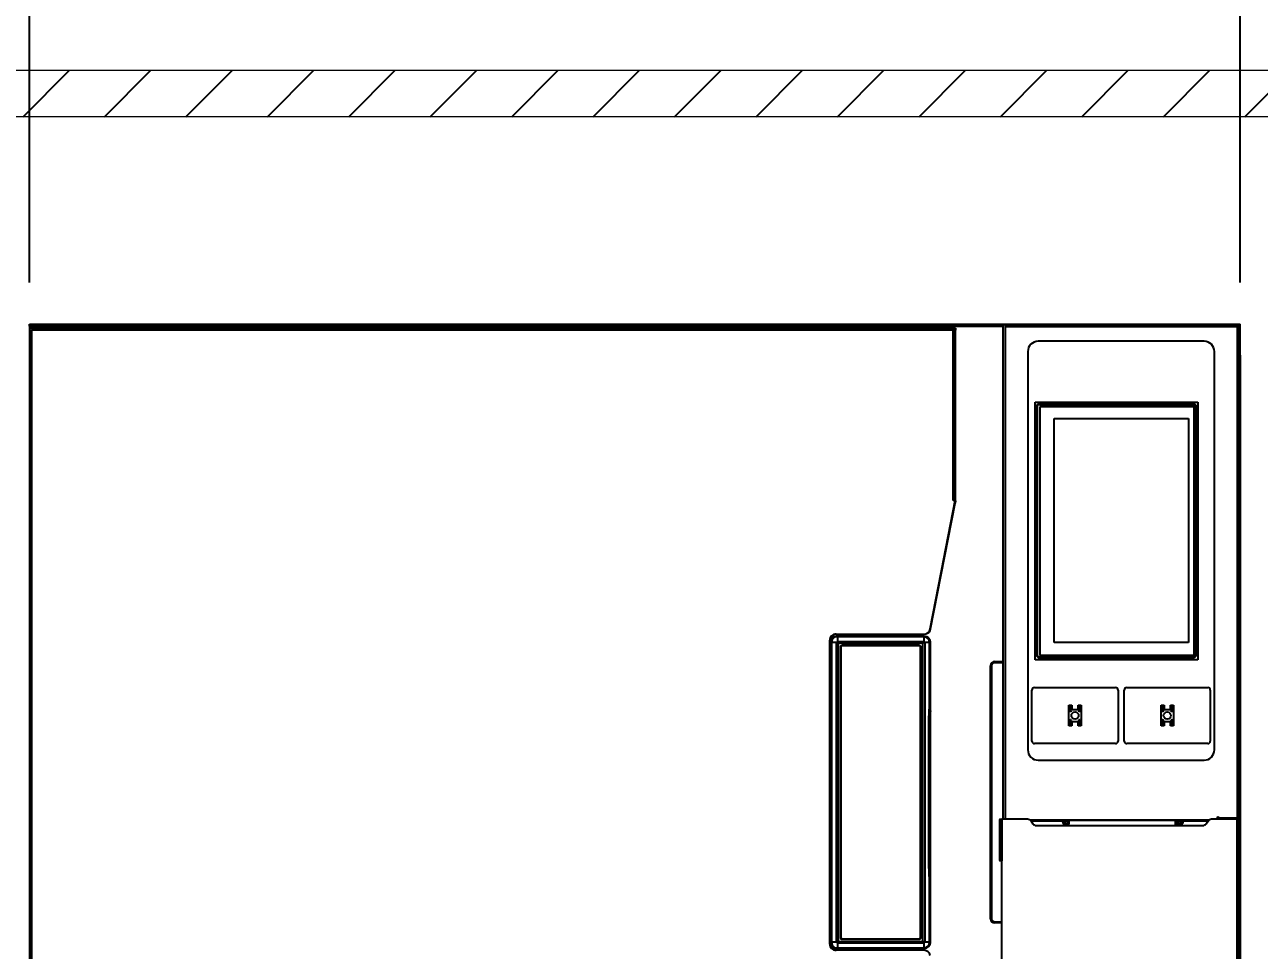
# Model space of a CAD drawing. Header units: millimetres. Extents: x 0 to 4395, y 0 to 3090.
# Drawn here: x 1964 to 2560, y 1021 to 1468 of the extents above; entities that cross this region are included whole.
import ezdxf

# ---------------------------------------------------------------- set-up
doc = ezdxf.new("R2010")
doc.units = ezdxf.units.MM
doc.header["$LTSCALE"] = 10
doc.header["$PDSIZE"] = -1
doc.linetypes.add('HIDDEN', pattern=[1.905, 1.27, -0.635])
doc.layers.add('D', color=102, linetype='Continuous')
doc.layers.add('H', color=2, linetype='HIDDEN')
doc.layers.add('S', color=4, linetype='Continuous', lineweight=15)
doc.styles.add('STU25', font='isocp2.shx')
doc.dimstyles.new('STU25', dxfattribs={"dimscale": 20, "dimtxt": 2.5, "dimasz": 2, "dimexe": 0.6, "dimexo": 1, "dimgap": 1, "dimtad": 1, "dimdsep": 46, "dimtxsty": 'STU25', "dimcen": 2, "dimazin": 2, "dimtfac": 1, "dimtmove": 0, "dimatfit": 3, "dimfxl": 0, "dimtolj": 1, "dimtzin": 0, "dimarcsym": 0})

# ---------------------------------------------------------------- blocks, each defined once
blk = doc.blocks.new('*D7')
at = {"layer": 'D', "color": 0, "lineweight": -2}
for p, q in [((2570.34, 1323.32), (2785.89, 1323.32)), ((2773.89, 883.32), (2773.89, 1283.32)), ((2670.34, 843.32), (2785.89, 843.32))]:
    blk.add_line(p, q, dxfattribs=at)
at = {"layer": 'D', "color": 0}
for points in [[(2780.56, 1283.32), (2767.22, 1283.32), (2773.89, 1323.32)], [(2767.22, 883.32), (2780.56, 883.32), (2773.89, 843.32)]]:
    blk.add_solid(points, dxfattribs=at)
at = {"layer": 'Defpoints', "color": 0}
for p in [(2550.34, 1323.32), (2773.89, 1323.32), (2650.34, 843.32)]:
    blk.add_point(p, dxfattribs=at)
at = {"layer": 'D', "color": 0, "insert": (2728.89, 1083.32), "char_height": 50, "attachment_point": 5, "rotation": 90, "style": 'STU25'}
blk.add_mtext('\\A1;480', dxfattribs=at)
blk = doc.blocks.new('*D11')
at = {"layer": 'D', "color": 0, "lineweight": -2}
for p, q in [((1766.26, 1443.32), (1766.26, 1557.56)), ((1966.34, 1343.32), (1966.34, 1557.56)), ((1766.26, 1545.56), (1458.74, 1545.56)), ((1926.34, 1545.56), (1806.26, 1545.56))]:
    blk.add_line(p, q, dxfattribs=at)
at = {"layer": 'D', "color": 0}
for points in [[(1806.26, 1552.22), (1806.26, 1538.89), (1766.26, 1545.56)], [(1926.34, 1538.89), (1926.34, 1552.22), (1966.34, 1545.56)]]:
    blk.add_solid(points, dxfattribs=at)
at = {"layer": 'Defpoints', "color": 0}
for p in [(1766.26, 1545.56), (1766.26, 1423.32), (1966.34, 1323.32)]:
    blk.add_point(p, dxfattribs=at)
at = {"layer": 'D', "color": 0, "insert": (1571.26, 1590.56), "char_height": 50, "attachment_point": 5, "style": 'STU25'}
blk.add_mtext('\\A1;Min200', dxfattribs=at)
blk = doc.blocks.new('*D12')
at = {"layer": 'D', "color": 0, "lineweight": -2}
for p, q in [((2550.34, 1343.32), (2550.34, 1557.56)), ((2650.34, 1443.32), (2650.34, 1557.56)), ((2510.34, 1545.56), (2470.34, 1545.56)), ((2550.34, 1545.56), (2650.34, 1545.56)), ((2690.34, 1545.56), (2945.38, 1545.56))]:
    blk.add_line(p, q, dxfattribs=at)
at = {"layer": 'D', "color": 0}
for points in [[(2510.34, 1538.89), (2510.34, 1552.22), (2550.34, 1545.56)], [(2690.34, 1552.22), (2690.34, 1538.89), (2650.34, 1545.56)]]:
    blk.add_solid(points, dxfattribs=at)
at = {"layer": 'Defpoints', "color": 0}
for p in [(2650.34, 1545.56), (2650.34, 1423.32), (2550.34, 1323.32)]:
    blk.add_point(p, dxfattribs=at)
at = {"layer": 'D', "color": 0, "insert": (2837.86, 1590.56), "char_height": 50, "attachment_point": 5, "style": 'STU25'}
blk.add_mtext('\\A1;Min100', dxfattribs=at)

msp = doc.modelspace()

# ---------------------------------------------------------------- hatches: boundary and pattern name
at = {"layer": 'H', "ltscale": 5}
h = msp.add_hatch(dxfattribs=at)
h.set_pattern_fill('ANSI31', color=256, scale=222.222222, style=0)
h.set_pattern_definition([(45, (193648.706, 13660.715), (-19.641855, 19.641855), [])])
h.paths.add_polyline_path([(1744.041, 821.098), (1744.041, 1445.54), (2672.563, 1445.54), (2672.563, 821.098)])
h.paths.add_polyline_path([(1766.263, 1423.32), (1766.263, 843.32), (2650.341, 843.32), (2650.341, 1423.32)], flags=16)

# ---------------------------------------------------------------- linework, layer by layer
at = {"color": 7, "linetype": 'Continuous', "lineweight": 25}
for p, q in [((1966.341, 1323.32), (1968.078, 1323.32)), ((1966.341, 1322.32), (1966.341, 1323.32)), ((1966.341, 1322.32), (1968.078, 1322.32)), ((1966.341, 1322.22), (1966.341, 873.33)), ((1966.341, 1322.22), (1968.078, 1322.22)), ((1968.078, 1323.32), (1968.078, 1322.22)), ((1968.078, 1323.32), (2549.241, 1323.32)), ((2435.941, 1323.02), (2435.941, 1084.52)), ((2437.041, 1323.02), (2435.941, 1323.02)), ((2548.841, 1323.02), (2437.041, 1323.02)), ((2437.041, 1323.02), (2437.041, 1321.92)), ((2548.841, 1323.02), (2548.841, 1321.92)), ((2549.941, 1323.02), (2548.841, 1323.02)), ((2549.241, 1323.02), (2549.241, 1323.32)), ((2549.241, 1323.32), (2550.341, 1323.32)), ((2549.941, 1323.02), (2549.941, 1084.12)), ((2549.941, 1322.32), (2550.341, 1322.32)), ((2549.943, 1322.22), (2550.341, 1322.22)), ((2550.341, 1322.32), (2550.341, 1323.32)), ((2550.341, 873.33), (2550.341, 1322.22)), ((1966.423, 1320.312), (1967.433, 1320.312)), ((2412.924, 1321.322), (1966.425, 1321.322)), ((1966.425, 1320.312), (1966.425, 874.832)), ((2411.912, 1320.312), (1967.433, 1320.312)), ((1967.433, 1320.312), (1967.433, 874.832)), ((2411.912, 1238.268), (2411.912, 1320.312)), ((2412.922, 1320.312), (2411.912, 1320.312)), ((2412.924, 1320.312), (2412.922, 1320.312)), ((2412.924, 1320.322), (2412.924, 1321.322)), ((2412.924, 1321.322), (2413.067, 1321.322)), ((2412.924, 1320.322), (2413.067, 1320.322)), ((2412.924, 1320.312), (2412.924, 1320.312)), ((2412.924, 1238.339), (2412.924, 1320.312)), ((2413.067, 1320.312), (2412.924, 1320.312)), ((2413.067, 1321.322), (2413.067, 1320.322)), ((2413.067, 1239.383), (2413.067, 1320.312)), ((2548.841, 1321.92), (2437.041, 1321.92)), ((2548.841, 1321.92), (2548.841, 1085.22)), ((2532.941, 1315.02), (2452.941, 1315.02)), ((2447.941, 1310.02), (2447.941, 1118.02)), ((2537.941, 1118.02), (2537.941, 1310.02)), ((2550.341, 1308.32), (2550.347, 1308.32)), ((2550.347, 1307.27), (2550.341, 1307.378)), ((2550.341, 1307.27), (2550.345, 1307.27)), ((2550.345, 873.32), (2550.345, 1307.27)), ((2550.345, 1307.27), (2550.347, 1307.27)), ((2550.347, 1308.32), (2550.347, 1307.27)), ((2550.347, 1308.32), (2550.347, 1308.32)), ((2550.347, 1308.32), (2550.347, 873.32)), ((2451.441, 1285.62), (2529.941, 1285.62)), ((2451.441, 1161.42), (2451.441, 1285.62)), ((2451.891, 1283.613), (2451.891, 1163.727)), ((2452.492, 1284.319), (2452.492, 1163.021)), ((2528.79, 1284.319), (2452.492, 1284.319)), ((2528.084, 1284.92), (2453.198, 1284.92)), ((2453.691, 1283.42), (2453.691, 1163.62)), ((2528.191, 1283.42), (2453.691, 1283.42)), ((2528.191, 1163.62), (2528.191, 1283.42)), ((2528.79, 1163.021), (2528.79, 1284.319)), ((2529.391, 1163.727), (2529.391, 1283.613)), ((2529.941, 1285.62), (2529.941, 1161.42)), ((2460.591, 1169.76), (2460.591, 1277.76)), ((2460.591, 1277.76), (2525.391, 1277.76)), ((2525.391, 1277.76), (2525.391, 1169.76)), ((2413.067, 1238.339), (2413.067, 1239.383)), ((2550.345, 1234.582), (2550.345, 1240.059)), ((2400.867, 1176.25), (2412.922, 1238.268)), ((2400.869, 1176.25), (2412.924, 1238.268)), ((2400.897, 1176.297), (2412.892, 1238.007)), ((2401.04, 1176.297), (2412.836, 1236.982)), ((2412.922, 1238.268), (2411.912, 1238.268)), ((2413.035, 1238.007), (2412.836, 1236.982)), ((2412.892, 1238.007), (2412.923, 1238.268)), ((2413.035, 1238.007), (2412.892, 1238.007)), ((2412.924, 1238.268), (2412.922, 1238.268)), ((2412.924, 1238.268), (2412.924, 1238.339)), ((2412.924, 1238.339), (2413.067, 1238.339)), ((2412.924, 1238.268), (2412.924, 1238.268)), ((2550.346, 1226.636), (2550.346, 1229.318)), ((2550.346, 1226.636), (2550.346, 1229.318)), ((2550.346, 1226.636), (2550.346, 1229.318)), ((2550.346, 1226.636), (2550.346, 1229.318)), ((2550.346, 1226.636), (2550.346, 1229.318)), ((2550.346, 1226.636), (2550.346, 1229.318)), ((2550.346, 1226.636), (2550.346, 1229.318)), ((2550.346, 1226.636), (2550.346, 1229.318)), ((2550.346, 1226.636), (2550.346, 1229.318)), ((2550.346, 1228.004), (2550.346, 1185.718)), ((2550.346, 1228.004), (2550.346, 1185.718)), ((2550.346, 1228.004), (2550.346, 1185.718)), ((2550.346, 1228.004), (2550.346, 1185.718)), ((2550.346, 1228.004), (2550.346, 1185.718)), ((2550.346, 1228.004), (2550.346, 1185.718)), ((2550.346, 1228.004), (2550.346, 1185.718)), ((2550.346, 1228.004), (2550.346, 1185.718)), ((2550.346, 1228.004), (2550.346, 1185.718)), ((2550.346, 1228.004), (2550.346, 1185.718)), ((2550.346, 1228.004), (2550.346, 1185.718)), ((2550.346, 1228.004), (2550.346, 1185.718)), ((2550.346, 1228.004), (2550.346, 1185.718)), ((2550.346, 1228.004), (2550.346, 1185.718)), ((2550.346, 1228.004), (2550.346, 1185.718)), ((2550.346, 1228.004), (2550.346, 1185.718)), ((2550.346, 1184.35), (2550.346, 1226.636)), ((2550.346, 1184.35), (2550.346, 1226.636)), ((2550.346, 1184.35), (2550.346, 1226.636)), ((2550.346, 1184.35), (2550.346, 1226.636)), ((2550.346, 1184.35), (2550.346, 1226.636)), ((2550.346, 1184.35), (2550.346, 1226.636)), ((2550.346, 1184.35), (2550.346, 1226.636)), ((2550.346, 1184.35), (2550.346, 1226.636)), ((2550.346, 1184.35), (2550.346, 1226.636)), ((2550.346, 1184.35), (2550.346, 1226.636)), ((2550.346, 1184.35), (2550.346, 1226.636)), ((2550.346, 1184.35), (2550.346, 1226.636)), ((2550.346, 1184.35), (2550.346, 1226.636)), ((2550.346, 1184.35), (2550.346, 1226.636)), ((2550.346, 1184.35), (2550.346, 1226.636)), ((2550.346, 1184.35), (2550.346, 1226.636)), ((2550.346, 1185.718), (2550.346, 1183.036)), ((2550.346, 1185.718), (2550.346, 1183.036)), ((2550.346, 1185.718), (2550.346, 1183.036)), ((2550.346, 1185.718), (2550.346, 1183.036)), ((2550.346, 1185.718), (2550.346, 1183.036)), ((2355.422, 1173.822), (2397.922, 1173.822)), ((2358.925, 1173.822), (2358.925, 1172.772)), ((2374.925, 1172.772), (2374.925, 1173.822)), ((2377.159, 1173.332), (2377.663, 1173.332)), ((2377.784, 1173.347), (2377.757, 1173.355)), ((2397.924, 1173.822), (2397.922, 1173.822)), ((2400.869, 1176.25), (2400.867, 1176.25)), ((2400.897, 1176.297), (2401.04, 1176.297)), ((2352.422, 1024.322), (2352.422, 1170.822)), ((2352.424, 1170.822), (2352.422, 1170.822)), ((2352.424, 1024.322), (2352.424, 1170.822)), ((2353.303, 1169.772), (2353.017, 1169.772)), ((2353.017, 1025.272), (2353.017, 1169.772)), ((2353.144, 1172.772), (2354.826, 1172.772)), ((2353.186, 1172.82), (2354.658, 1172.82)), ((2355.63, 1169.772), (2353.303, 1169.772)), ((2353.303, 1169.772), (2353.303, 1025.272)), ((2355.63, 1025.272), (2355.63, 1169.772)), ((2356.174, 1172.559), (2356.161, 1170.303)), ((2356.161, 1170.303), (2397.7, 1170.303)), ((2397.712, 1172.559), (2356.174, 1172.559)), ((2356.177, 1172.772), (2397.716, 1172.772)), ((2356.345, 1172.82), (2356.918, 1172.82)), ((2397.369, 1169.443), (2356.488, 1169.443)), ((2356.488, 1169.443), (2356.488, 1025.601)), ((2356.918, 1172.82), (2358.925, 1172.82)), ((2357.515, 1167.416), (2357.515, 1027.628)), ((2357.525, 1167.416), (2357.515, 1167.416)), ((2357.525, 1167.416), (2357.525, 1027.628)), ((2357.681, 1167.222), (2357.681, 1027.822)), ((2395.342, 1168.416), (2358.515, 1168.416)), ((2395.18, 1168.222), (2358.681, 1168.222)), ((2374.925, 1172.82), (2376.144, 1172.82)), ((2377.144, 1172.82), (2379.841, 1172.82)), ((2379.841, 1172.82), (2381.841, 1172.82)), ((2381.841, 1172.82), (2381.841, 1172.772)), ((2395.18, 1168.222), (2395.187, 1168.222)), ((2396.18, 1027.822), (2396.18, 1167.222)), ((2396.187, 1167.222), (2396.18, 1167.222)), ((2396.187, 1027.822), (2396.187, 1167.222)), ((2396.342, 1027.628), (2396.342, 1167.416)), ((2397.369, 1025.601), (2397.369, 1169.443)), ((2397.712, 1172.559), (2397.7, 1170.303)), ((2397.716, 1172.772), (2398.01, 1172.772)), ((2398.231, 1169.772), (2398.231, 1025.272)), ((2400.499, 1169.772), (2398.231, 1169.772)), ((2400.499, 1139.328), (2400.499, 1169.772)), ((2400.499, 1169.772), (2400.716, 1169.772)), ((2400.716, 1169.772), (2400.716, 1139.328)), ((2400.985, 1169.772), (2400.716, 1169.772)), ((2400.985, 1136.887), (2400.985, 1169.772)), ((2525.391, 1169.76), (2460.591, 1169.76)), ((2529.941, 1161.42), (2451.441, 1161.42)), ((2452.492, 1163.021), (2528.79, 1163.021)), ((2453.198, 1162.42), (2528.084, 1162.42)), ((2453.691, 1163.62), (2528.191, 1163.62)), ((2429.941, 1036.52), (2429.941, 1158.52)), ((2429.941, 1158.52), (2430.441, 1158.52)), ((2430.441, 1158.52), (2430.441, 1036.52)), ((2431.941, 1160.52), (2435.941, 1160.52)), ((2431.941, 1160.52), (2431.941, 1160.02)), ((2449.941, 1122.22), (2449.941, 1146.82)), ((2451.141, 1148.02), (2490.241, 1148.02)), ((2491.441, 1146.82), (2491.441, 1122.22)), ((2494.441, 1122.22), (2494.441, 1146.82)), ((2495.641, 1148.02), (2534.741, 1148.02)), ((2535.941, 1146.82), (2535.941, 1122.22)), ((2400.542, 1138.85), (2400.457, 1138.542)), ((2400.48, 1138.754), (2400.499, 1139.328)), ((2400.499, 1139.328), (2400.716, 1139.328)), ((2400.716, 1139.328), (2400.695, 1138.721)), ((2400.695, 1138.721), (2400.695, 1138.721)), ((2400.753, 1140.522), (2400.925, 1140.522)), ((2467.691, 1139.52), (2468.091, 1139.52)), ((2467.691, 1137.52), (2467.691, 1139.52)), ((2467.691, 1131.52), (2467.691, 1137.52)), ((2467.691, 1137.52), (2473.691, 1137.52)), ((2468.091, 1139.52), (2468.791, 1139.52)), ((2468.091, 1137.52), (2468.091, 1139.52)), ((2468.791, 1139.52), (2468.791, 1137.52)), ((2468.791, 1139.52), (2469.191, 1139.52)), ((2469.191, 1139.52), (2469.191, 1137.52)), ((2472.191, 1137.52), (2472.191, 1139.52)), ((2472.191, 1139.52), (2472.591, 1139.52)), ((2472.591, 1139.52), (2473.291, 1139.52)), ((2472.591, 1137.52), (2472.591, 1139.52)), ((2473.291, 1139.52), (2473.291, 1137.52)), ((2473.291, 1139.52), (2473.691, 1139.52)), ((2473.691, 1139.52), (2473.691, 1137.52)), ((2473.691, 1137.52), (2473.691, 1131.52)), ((2512.191, 1139.52), (2512.591, 1139.52)), ((2512.191, 1137.52), (2512.191, 1139.52)), ((2512.191, 1137.52), (2518.191, 1137.52)), ((2512.191, 1131.52), (2512.191, 1137.52)), ((2512.591, 1137.52), (2512.591, 1139.52)), ((2512.591, 1139.52), (2513.291, 1139.52)), ((2513.291, 1139.52), (2513.291, 1137.52)), ((2513.291, 1139.52), (2513.691, 1139.52)), ((2513.691, 1139.52), (2513.691, 1137.52)), ((2516.691, 1137.52), (2516.691, 1139.52)), ((2516.691, 1139.52), (2517.091, 1139.52)), ((2517.091, 1139.52), (2517.791, 1139.52)), ((2517.091, 1137.52), (2517.091, 1139.52)), ((2517.791, 1139.52), (2517.791, 1137.52)), ((2517.791, 1139.52), (2518.191, 1139.52)), ((2518.191, 1139.52), (2518.191, 1137.52)), ((2518.191, 1137.52), (2518.191, 1131.52)), ((2400.43, 1130.522), (2400.477, 1133.506)), ((2400.985, 1130.522), (2400.985, 1136.887)), ((2473.691, 1131.52), (2467.691, 1131.52)), ((2467.691, 1129.52), (2467.691, 1131.52)), ((2468.091, 1129.52), (2468.091, 1131.52)), ((2468.791, 1131.52), (2468.791, 1129.52)), ((2469.191, 1131.52), (2469.191, 1129.52)), ((2472.191, 1129.52), (2472.191, 1131.52)), ((2472.591, 1129.52), (2472.591, 1131.52)), ((2473.291, 1131.52), (2473.291, 1129.52)), ((2473.691, 1131.52), (2473.691, 1129.52)), ((2518.191, 1131.52), (2512.191, 1131.52)), ((2512.191, 1129.52), (2512.191, 1131.52)), ((2512.591, 1129.52), (2512.591, 1131.52)), ((2513.291, 1131.52), (2513.291, 1129.52)), ((2513.691, 1131.52), (2513.691, 1129.52)), ((2516.691, 1129.52), (2516.691, 1131.52)), ((2517.091, 1129.52), (2517.091, 1131.52)), ((2517.791, 1131.52), (2517.791, 1129.52)), ((2518.191, 1131.52), (2518.191, 1129.52)), ((2400.194, 1064.522), (2400.194, 1130.522)), ((2400.41, 1064.522), (2400.41, 1130.522)), ((2400.985, 1064.522), (2400.985, 1130.522)), ((2468.091, 1129.52), (2467.691, 1129.52)), ((2468.791, 1129.52), (2468.091, 1129.52)), ((2469.191, 1129.52), (2468.791, 1129.52)), ((2472.591, 1129.52), (2472.191, 1129.52)), ((2473.291, 1129.52), (2472.591, 1129.52)), ((2473.691, 1129.52), (2473.291, 1129.52)), ((2512.591, 1129.52), (2512.191, 1129.52)), ((2513.291, 1129.52), (2512.591, 1129.52)), ((2513.691, 1129.52), (2513.291, 1129.52)), ((2517.091, 1129.52), (2516.691, 1129.52)), ((2517.791, 1129.52), (2517.091, 1129.52)), ((2518.191, 1129.52), (2517.791, 1129.52)), ((2490.241, 1121.02), (2451.141, 1121.02)), ((2534.741, 1121.02), (2495.641, 1121.02)), ((2452.941, 1113.02), (2532.941, 1113.02)), ((2434.336, 1084.222), (2434.234, 1082.588)), ((2434.417, 1084.52), (2434.374, 1084.52)), ((2434.417, 1084.52), (2434.417, 1064.52)), ((2434.417, 1084.52), (2435.442, 1084.52)), ((2435.442, 1084.52), (2435.442, 1064.52)), ((2447.825, 1084.52), (2435.442, 1084.52)), ((2535.324, 1084.12), (2449.025, 1084.12)), ((2461.941, 1083.72), (2461.941, 1084.12)), ((2462.541, 1083.72), (2462.541, 1084.12)), ((2464.341, 1083.71), (2464.341, 1084.12)), ((2464.341, 1083.97), (2465.441, 1083.97)), ((2465.441, 1083.97), (2465.441, 1083.425)), ((2466.441, 1084.12), (2466.441, 1084.02)), ((2466.441, 1084.02), (2520.441, 1084.02)), ((2467.191, 1083.97), (2466.691, 1083.97)), ((2466.691, 1083.97), (2466.691, 1083.87)), ((2467.741, 1083.87), (2466.691, 1083.87)), ((2467.191, 1084.02), (2467.191, 1083.97)), ((2467.391, 1083.97), (2467.391, 1084.02)), ((2467.616, 1083.97), (2467.391, 1083.97)), ((2467.616, 1084.02), (2467.616, 1083.97)), ((2467.741, 1084.02), (2467.741, 1082.37)), ((2519.141, 1081.52), (2519.141, 1084.02)), ((2520.191, 1083.87), (2519.141, 1083.87)), ((2519.266, 1083.97), (2519.266, 1084.02)), ((2519.491, 1083.97), (2519.266, 1083.97)), ((2519.491, 1084.02), (2519.491, 1083.97)), ((2519.691, 1083.97), (2519.691, 1084.02)), ((2520.191, 1083.97), (2519.691, 1083.97)), ((2520.191, 1083.87), (2520.191, 1083.97)), ((2520.441, 1084.12), (2520.441, 1084.02)), ((2522.541, 1083.97), (2521.441, 1083.97)), ((2521.441, 1083.97), (2521.441, 1083.425)), ((2522.541, 1084.12), (2522.541, 1083.62)), ((2523.991, 1083.72), (2523.991, 1084.12)), ((2524.274, 1083.72), (2524.274, 1084.12)), ((2524.491, 1083.72), (2524.491, 1084.12)), ((2526.791, 1083.72), (2526.791, 1084.12)), ((2527.041, 1084.12), (2527.041, 1083.747)), ((2528.397, 1084.12), (2528.397, 1083.72)), ((2529.841, 1084.12), (2529.841, 1083.72)), ((2530.441, 1084.12), (2530.441, 1083.72)), ((2536.524, 1084.52), (2536.526, 1084.52)), ((2548.841, 1084.52), (2536.526, 1084.52)), ((2539.341, 1085.72), (2539.841, 1085.72)), ((2539.341, 1084.52), (2539.341, 1085.72)), ((2539.841, 1085.72), (2539.841, 1085.22)), ((2539.841, 1085.22), (2548.841, 1085.22)), ((2539.841, 1084.52), (2539.841, 1085.22)), ((2548.841, 1085.22), (2548.841, 1084.12)), ((2548.841, 1084.12), (2549.941, 1084.12)), ((2549.903, 875.02), (2549.903, 1084.12)), ((2549.941, 1084.12), (2549.941, 873.12)), ((2434.199, 1079.678), (2434.199, 1069.363)), ((2449.425, 1083.72), (2464.241, 1083.72)), ((2449.476, 1083.649), (2450.335, 1082.392)), ((2451.986, 1081.52), (2532.365, 1081.52)), ((2464.741, 1083.22), (2464.741, 1082.42)), ((2464.941, 1082.62), (2464.741, 1082.62)), ((2464.741, 1082.42), (2466.731, 1082.42)), ((2464.941, 1082.62), (2464.941, 1082.42)), ((2465.441, 1082.42), (2465.441, 1083.425)), ((2465.88, 1083.01), (2465.441, 1083.01)), ((2467.741, 1082.42), (2466.731, 1082.42)), ((2467.741, 1083.01), (2467.502, 1083.01)), ((2467.741, 1082.37), (2467.741, 1082.42)), ((2467.741, 1081.52), (2467.741, 1082.37)), ((2519.98, 1083.01), (2519.141, 1083.01)), ((2519.741, 1082.17), (2519.141, 1082.17)), ((2519.741, 1082.42), (2519.741, 1082.37)), ((2520.751, 1082.42), (2519.741, 1082.42)), ((2519.741, 1082.37), (2519.741, 1081.52)), ((2520.751, 1082.42), (2522.741, 1082.42)), ((2522.541, 1083.425), (2521.441, 1083.425)), ((2521.441, 1083.425), (2521.441, 1083.209)), ((2522.541, 1082.62), (2521.941, 1082.62)), ((2521.941, 1082.42), (2521.941, 1082.62)), ((2522.541, 1082.62), (2522.541, 1083.62)), ((2522.541, 1082.62), (2522.741, 1082.62)), ((2522.741, 1083.22), (2522.741, 1082.42)), ((2523.241, 1083.72), (2534.91, 1083.72)), ((2527.041, 1083.747), (2527.041, 1083.72)), ((2534.859, 1083.649), (2534, 1082.392)), ((2534, 1082.392), (2534.016, 1082.392)), ((2534.016, 1082.392), (2534.874, 1083.649)), ((2534.874, 1083.649), (2534.859, 1083.649)), ((2434.234, 1066.452), (2434.336, 1064.819)), ((2400.985, 1058.158), (2400.985, 1064.522)), ((2435.417, 877.02), (2435.417, 1064.52)), ((2435.442, 1064.52), (2435.432, 1064.52)), ((2435.432, 877.02), (2435.432, 1064.52)), ((2400.499, 1055.717), (2400.48, 1056.291)), ((2400.499, 1025.272), (2400.499, 1055.717)), ((2400.716, 1055.717), (2400.499, 1055.717)), ((2400.695, 1056.323), (2400.716, 1055.717)), ((2400.716, 1055.717), (2400.716, 1025.272)), ((2400.925, 1054.522), (2400.753, 1054.522)), ((2400.985, 1025.272), (2400.985, 1058.158)), ((2430.441, 1036.52), (2429.941, 1036.52)), ((2431.941, 1035.02), (2431.941, 1034.52)), ((2435.417, 1034.52), (2431.941, 1034.52)), ((2352.424, 1024.322), (2352.422, 1024.322)), ((2353.303, 1025.272), (2353.017, 1025.272)), ((2355.63, 1025.272), (2353.303, 1025.272)), ((2397.7, 1024.741), (2356.161, 1024.741)), ((2356.161, 1024.741), (2356.174, 1022.485)), ((2356.488, 1025.601), (2397.369, 1025.601)), ((2357.515, 1027.628), (2357.525, 1027.628)), ((2358.515, 1026.628), (2395.342, 1026.628)), ((2358.681, 1026.822), (2395.18, 1026.822)), ((2395.187, 1026.822), (2395.18, 1026.822)), ((2396.18, 1027.822), (2396.187, 1027.822)), ((2397.7, 1024.741), (2397.712, 1022.485)), ((2400.499, 1025.272), (2398.231, 1025.272)), ((2400.716, 1025.272), (2400.499, 1025.272)), ((2400.716, 1025.272), (2400.985, 1025.272)), ((2354.826, 1022.272), (2353.234, 1022.272)), ((2397.922, 1021.322), (2355.422, 1021.322)), ((2356.174, 1022.485), (2397.712, 1022.485)), ((2397.716, 1022.272), (2356.177, 1022.272)), ((2358.925, 1022.272), (2358.925, 1021.322)), ((2374.925, 1021.322), (2374.925, 1022.272)), ((2398.01, 1022.272), (2397.716, 1022.272)), ((2397.924, 1021.322), (2397.922, 1021.322))]:
    msp.add_line(p, q, dxfattribs=at)
at = {"color": 8, "linetype": 'Continuous', "lineweight": 25}
for p, q in [((2435.941, 1322.22), (1968.078, 1322.22)), ((1968.078, 1322.22), (1968.078, 1321.322)), ((2437.041, 1321.92), (2437.041, 1084.52)), ((2412.874, 1238.011), (2412.892, 1238.007)), ((2377.185, 1173.681), (2377.208, 1173.822)), ((2400.879, 1176.301), (2400.897, 1176.297)), ((2354.246, 1172.272), (2352.798, 1172.272)), ((2356.918, 1172.82), (2356.918, 1172.772)), ((2379.841, 1172.772), (2379.841, 1172.82)), ((2435.941, 1160.02), (2431.941, 1160.02)), ((2400.673, 1139.47), (2400.753, 1140.522)), ((2400.194, 1130.522), (2400.41, 1130.522)), ((2400.985, 1130.522), (2400.41, 1130.522)), ((2529.341, 1084.12), (2529.341, 1083.72)), ((2548.908, 875.02), (2548.908, 1084.12)), ((2464.697, 1083.425), (2465.441, 1083.425)), ((2465.669, 1082.512), (2465.441, 1082.512)), ((2466.731, 1081.52), (2466.731, 1082.42)), ((2467.741, 1082.512), (2467.713, 1082.512)), ((2519.769, 1082.512), (2519.141, 1082.512)), ((2520.751, 1082.42), (2520.751, 1081.52)), ((2522.541, 1083.62), (2522.941, 1083.62)), ((2400.194, 1064.522), (2400.41, 1064.522)), ((2400.985, 1064.522), (2400.41, 1064.522)), ((2400.753, 1054.522), (2400.736, 1055.005)), ((2431.941, 1035.02), (2435.417, 1035.02)), ((2352.856, 1022.772), (2354.246, 1022.772))]:
    msp.add_line(p, q, dxfattribs=at)
at = {"color": 7, "linetype": 'Continuous', "lineweight": 25, "flags": 128}
for points in [[(2550.346, 1226.636), (2550.346, 1227.407), (2550.346, 1228.165), (2550.346, 1228.795), (2550.346, 1229.2), (2550.346, 1229.318), (2550.346, 1229.133), (2550.346, 1228.671), (2550.346, 1228.004)], [(2550.346, 1226.636), (2550.346, 1227.407), (2550.346, 1228.165), (2550.346, 1228.795), (2550.346, 1229.2), (2550.346, 1229.318), (2550.346, 1229.133), (2550.346, 1228.671), (2550.346, 1228.004)], [(2550.346, 1226.636), (2550.346, 1227.407), (2550.346, 1228.165), (2550.346, 1228.795), (2550.346, 1229.2), (2550.346, 1229.318), (2550.346, 1229.133), (2550.346, 1228.671), (2550.346, 1228.004)], [(2550.346, 1226.636), (2550.346, 1227.407), (2550.346, 1228.165), (2550.346, 1228.795), (2550.346, 1229.2), (2550.346, 1229.318), (2550.346, 1229.133), (2550.346, 1228.671), (2550.346, 1228.004)], [(2550.346, 1226.636), (2550.346, 1227.407), (2550.346, 1228.165), (2550.346, 1228.795), (2550.346, 1229.2), (2550.346, 1229.318), (2550.346, 1229.133), (2550.346, 1228.671), (2550.346, 1228.004)], [(2550.346, 1226.636), (2550.346, 1227.407), (2550.346, 1228.165), (2550.346, 1228.795), (2550.346, 1229.2), (2550.346, 1229.318), (2550.346, 1229.133), (2550.346, 1228.671), (2550.346, 1228.004)], [(2550.346, 1226.636), (2550.346, 1227.407), (2550.346, 1228.165), (2550.346, 1228.795), (2550.346, 1229.2), (2550.346, 1229.318), (2550.346, 1229.133), (2550.346, 1228.671), (2550.346, 1228.004)], [(2550.346, 1185.718), (2550.346, 1184.947), (2550.346, 1184.189), (2550.346, 1183.56), (2550.346, 1183.155), (2550.346, 1183.036), (2550.346, 1183.221), (2550.346, 1183.683), (2550.346, 1184.35)], [(2550.346, 1185.718), (2550.346, 1184.947), (2550.346, 1184.189), (2550.346, 1183.56), (2550.346, 1183.155), (2550.346, 1183.036), (2550.346, 1183.221), (2550.346, 1183.683), (2550.346, 1184.35)], [(2550.346, 1185.718), (2550.346, 1184.947), (2550.346, 1184.189), (2550.346, 1183.56), (2550.346, 1183.155), (2550.346, 1183.036), (2550.346, 1183.221), (2550.346, 1183.683), (2550.346, 1184.35)], [(2550.346, 1185.718), (2550.346, 1184.947), (2550.346, 1184.189), (2550.346, 1183.56), (2550.346, 1183.155), (2550.346, 1183.036), (2550.346, 1183.221), (2550.346, 1183.683), (2550.346, 1184.35)], [(2550.346, 1185.718), (2550.346, 1184.947), (2550.346, 1184.189), (2550.346, 1183.56), (2550.346, 1183.155), (2550.346, 1183.036), (2550.346, 1183.221), (2550.346, 1183.683), (2550.346, 1184.35)], [(2550.346, 1185.718), (2550.346, 1184.947), (2550.346, 1184.189), (2550.346, 1183.56), (2550.346, 1183.155), (2550.346, 1183.036), (2550.346, 1183.221), (2550.346, 1183.683), (2550.346, 1184.35)], [(2550.346, 1185.718), (2550.346, 1184.947), (2550.346, 1184.189), (2550.346, 1183.56), (2550.346, 1183.155), (2550.346, 1183.036), (2550.346, 1183.221), (2550.346, 1183.683), (2550.346, 1184.35)], [(2550.346, 1185.718), (2550.346, 1184.947), (2550.346, 1184.189), (2550.346, 1183.56), (2550.346, 1183.155), (2550.346, 1183.036), (2550.346, 1183.221), (2550.346, 1183.683), (2550.346, 1184.35)], [(2550.346, 1185.718), (2550.346, 1184.947), (2550.346, 1184.189), (2550.346, 1183.56), (2550.346, 1183.155), (2550.346, 1183.036), (2550.346, 1183.221), (2550.346, 1183.683), (2550.346, 1184.35)], [(2550.346, 1185.718), (2550.346, 1184.947), (2550.346, 1184.189), (2550.346, 1183.56), (2550.346, 1183.155), (2550.346, 1183.036), (2550.346, 1183.221), (2550.346, 1183.683), (2550.346, 1184.35)], [(2550.346, 1185.718), (2550.346, 1184.947), (2550.346, 1184.189), (2550.346, 1183.56), (2550.346, 1183.155), (2550.346, 1183.036), (2550.346, 1183.221), (2550.346, 1183.683), (2550.346, 1184.35)]]:
    msp.add_lwpolyline(points, dxfattribs=at)
at = {"color": 8, "linetype": 'Continuous', "lineweight": 25, "flags": 128}
for points in [[(2400.615, 1138.463), (2400.79, 1139.157), (2400.925, 1140.522)], [(2400.985, 1136.887), (2400.842, 1136.017), (2400.634, 1135.52)], [(2400.985, 1058.158), (2400.842, 1059.027), (2400.643, 1059.508)], [(2400.925, 1054.522), (2400.79, 1055.888), (2400.758, 1056.038)]]:
    msp.add_lwpolyline(points, dxfattribs=at)
at = {"color": 7, "linetype": 'Continuous', "lineweight": 25}
for centre, radius in [((2468.441, 1136.77), 0.35), ((2468.441, 1132.27), 0.35), ((2470.691, 1134.52), 1.75), ((2472.941, 1136.77), 0.35), ((2472.941, 1132.27), 0.35), ((2512.941, 1136.77), 0.35), ((2512.941, 1132.27), 0.35), ((2515.191, 1134.52), 1.75), ((2517.441, 1136.77), 0.35), ((2517.441, 1132.27), 0.35)]:
    msp.add_circle(centre, radius, dxfattribs=at)
for centre, radius, start, end in [((2104.96, 1320.568), 138.538, 179.688015, 180.105728), ((2552.879, 1320.561), 139.957, 179.688442, 180.101919), ((2414.026, 1320.316), 1.102, 179.654768, 180.174454), ((2452.941, 1310.02), 5, 90, 180), ((2532.941, 1310.02), 5, 0, 90), ((2411.331, 1238.339), 1.736, 348.998722, 0.002256), ((2355.422, 1170.822), 3, 90.000076, 180.000066), ((2355.424, 1170.822), 3, 89.999934, 180.000066), ((2377.663, 1173.832), 0.5, 270.030948, 358.88478), ((2397.922, 1176.822), 3, 269.999992, 349.000223), ((2397.924, 1176.822), 3, 270.000133, 348.999797), ((2398.095, 1176.87), 3, 283.806554, 348.999685), ((2397.953, 1176.869), 2.999, 328.957278, 349.004783), ((2356.175, 1169.772), 3.158, 127.653816, 180.000117), ((2356.174, 1169.772), 2.871, 127.654028, 179.999981), ((2301.033, 1131.201), 67.22, 37.417832, 37.661907), ((2354.752, 1173.463), 0.935, 266.116734, 273.883266), ((2360.97, 1172.593), 4.796, 177.865419, 180.412854), ((2358.515, 1167.416), 1, 90.000588, 180.001119), ((2358.525, 1167.416), 1, 90.000588, 180.001119), ((2358.681, 1167.222), 1, 90.001195, 180.000513), ((2395.18, 1167.222), 1, 359.998881, 89.999412), ((2395.187, 1167.222), 1, 359.998881, 89.998558), ((2395.342, 1167.416), 1, 359.999739, 89.998554), ((2402.516, 1172.593), 4.803, 177.867269, 180.411004), ((2397.712, 1169.772), 2.787, 359.99932, 89.999148), ((2397.716, 1169.772), 3, 359.998851, 89.9993), ((2431.941, 1158.52), 2, 90, 180), ((2431.941, 1158.52), 1.5, 90, 180), ((2451.141, 1146.82), 1.2, 90, 180), ((2490.241, 1146.82), 1.2, 0, 90), ((2495.641, 1146.82), 1.2, 90, 180), ((2534.741, 1146.82), 1.2, 0, 90), ((2415.386, 1139.47), 14.671, 175.888711, 180.557552), ((2325.027, 1137.445), 75.96, 359.578641, 2.321522), ((2451.141, 1122.22), 1.2, 180, 270), ((2490.241, 1122.22), 1.2, 270, 0), ((2495.641, 1122.22), 1.2, 180, 270), ((2534.741, 1122.22), 1.2, 270, 0), ((2452.941, 1118.02), 5, 180, 270), ((2532.941, 1118.02), 5, 270, 0), ((2435.299, 1084.252), 0.963, 163.804258, 181.774699), ((2447.825, 1082.521), 2, 34.340908, 89.998632), ((2536.51, 1082.52), 2, 126.87309, 145.657682), ((2536.526, 1082.521), 2, 90.000402, 145.660058), ((2511.817, 1080.19), 77.62, 178.229309, 180.377931), ((2451.986, 1083.52), 2, 214.343051, 269.997725), ((2464.241, 1083.22), 0.5, 0, 90), ((2523.241, 1083.22), 0.5, 90, 180), ((2532.349, 1083.52), 2, 270.00077, 325.658881), ((2532.365, 1083.52), 2, 270.002702, 325.656949), ((2511.818, 1068.851), 77.621, 179.622063, 181.77069), ((2435.299, 1064.789), 0.964, 178.227378, 196.193665), ((2415.386, 1055.574), 14.672, 179.442542, 184.111219), ((2325.027, 1057.599), 75.96, 357.678472, 0.421362), ((2431.941, 1036.52), 2, 180, 270), ((2431.941, 1036.52), 1.5, 180, 270), ((2355.422, 1024.322), 3, 180.000006, 269.999994), ((2355.424, 1024.322), 3, 180.000006, 270.000136), ((2356.175, 1025.272), 3.158, 179.999749, 232.346318), ((2356.174, 1025.272), 2.871, 179.999874, 232.345968), ((2358.515, 1027.628), 1, 179.999609, 269.998684), ((2358.525, 1027.628), 1, 179.999609, 269.998684), ((2358.681, 1027.822), 1, 179.99937, 269.999776), ((2395.18, 1027.822), 1, 269.999618, 0.001236), ((2395.187, 1027.822), 1, 270.000471, 0.001236), ((2395.342, 1027.628), 1, 270.002174, 359.999533), ((2397.712, 1025.272), 2.787, 270.000853, 0.000679), ((2397.716, 1025.272), 3, 270.00063, 0.001362), ((2301.935, 1063.152), 66.083, 322.335087, 322.583357), ((2354.752, 1021.582), 0.935, 86.116734, 93.883266), ((2360.97, 1022.451), 4.797, 179.587149, 182.134518), ((2402.516, 1022.451), 4.804, 179.589001, 182.132666), ((2397.922, 1018.322), 3, 10.999721, 89.999978)]:
    msp.add_arc(centre, radius, start, end, dxfattribs=at)
at = {"color": 8, "linetype": 'Continuous', "lineweight": 25}
msp.add_arc((2400.25, 1062.932), 1.447, 269.847925, 278.4395, dxfattribs=at)
at = {"color": 7, "linetype": 'Continuous', "lineweight": 25}
for points, knots in [([(2451.891, 1283.613), (2451.9, 1283.672), (2451.918, 1283.79), (2452.057, 1283.966), (2452.256, 1284.143), (2452.413, 1284.26), (2452.492, 1284.319)], [0, 0, 0, 0, 0.2499804, 0.4999801, 0.7499957, 1, 1, 1, 1]), ([(2452.492, 1284.319), (2452.551, 1284.398), (2452.669, 1284.555), (2452.845, 1284.754), (2453.022, 1284.893), (2453.139, 1284.911), (2453.198, 1284.92)], [0, 0, 0, 0, 0.2500128, 0.5000204, 0.7500236, 1, 1, 1, 1]), ([(2528.084, 1284.92), (2528.143, 1284.911), (2528.26, 1284.893), (2528.437, 1284.754), (2528.614, 1284.555), (2528.731, 1284.398), (2528.79, 1284.319)], [0, 0, 0, 0, 0.2499764, 0.499972, 0.7499795, 1, 1, 1, 1]), ([(2528.79, 1284.319), (2528.869, 1284.26), (2529.026, 1284.143), (2529.225, 1283.966), (2529.364, 1283.79), (2529.382, 1283.672), (2529.391, 1283.613)], [0, 0, 0, 0, 0.250005, 0.5000129, 0.7500189, 1, 1, 1, 1]), ([(2356.349, 1173.821), (2356.407, 1173.815), (2356.564, 1173.797), (2357.408, 1173.766), (2358.256, 1173.74), (2358.854, 1173.728), (2358.925, 1173.726)], [0, 0, 0, 0, 0.2175379, 0.5997961, 0.9526182, 1, 1, 1, 1]), ([(2374.925, 1173.457), (2375.277, 1173.45), (2375.778, 1173.439), (2376.074, 1173.428), (2376.161, 1173.425)], [0, 0, 0, 0, 0.7044589, 1, 1, 1, 1]), ([(2376.192, 1173.822), (2376.182, 1173.729), (2376.163, 1173.543), (2376.148, 1173.169), (2376.145, 1172.901), (2376.144, 1172.82)], [0, 0, 0, 0, 0.4116457, 0.8234315, 1, 1, 1, 1]), ([(2377.144, 1172.82), (2377.146, 1172.94), (2377.151, 1173.229), (2377.165, 1173.515), (2377.18, 1173.676), (2377.182, 1173.687), (2377.183, 1173.691)], [0, 0, 0, 0, 0.265805, 0.6435487, 0.8783186, 1, 1, 1, 1]), ([(2377.67, 1173.531), (2377.701, 1173.562), (2377.761, 1173.622), (2377.813, 1173.728), (2377.819, 1173.797), (2377.82, 1173.822)], [0, 0, 0, 0, 0.3964627, 0.7805118, 1, 1, 1, 1]), ([(2354.246, 1172.272), (2354.374, 1172.32), (2354.528, 1172.378), (2354.664, 1172.481), (2354.685, 1172.514), (2354.688, 1172.526), (2354.689, 1172.529)], [0, 0, 0, 0, 0.766165, 0.9185355, 0.977273, 1, 1, 1, 1]), ([(2354.815, 1172.529), (2354.812, 1172.507), (2354.803, 1172.45), (2354.715, 1172.297), (2354.57, 1172.163), (2354.448, 1172.067), (2354.42, 1172.045)], [0, 0, 0, 0, 0.1182902, 0.297837, 0.8380789, 1, 1, 1, 1]), ([(2354.689, 1172.529), (2354.699, 1172.575), (2354.721, 1172.666), (2354.769, 1172.75), (2354.806, 1172.772), (2354.826, 1172.772), (2354.826, 1172.772)], [0, 0, 0, 0, 0.3228645, 0.6494105, 0.9889917, 1, 1, 1, 1]), ([(2354.826, 1172.772), (2354.826, 1172.772), (2354.825, 1172.772), (2354.823, 1172.75), (2354.819, 1172.666), (2354.817, 1172.575), (2354.815, 1172.529)], [0, 0, 0, 0, 0.0110319, 0.3508365, 0.6772003, 1, 1, 1, 1]), ([(2356.174, 1172.559), (2355.838, 1172.555), (2355.445, 1172.551), (2354.999, 1172.536), (2354.88, 1172.532), (2354.815, 1172.529)], [0, 0, 0, 0, 0.7304196, 0.8540088, 1, 1, 1, 1]), ([(2354.826, 1172.772), (2354.862, 1172.772), (2355.296, 1172.772), (2355.755, 1172.772), (2356.177, 1172.772)], [0, 0, 0, 0, 0.0809013, 1, 1, 1, 1]), ([(2355.63, 1169.772), (2355.665, 1169.822), (2355.735, 1169.923), (2355.864, 1170.069), (2356.01, 1170.198), (2356.111, 1170.268), (2356.161, 1170.303)], [0, 0, 0, 0, 0.25018135, 0.50000181, 0.74982752, 1, 1, 1, 1]), ([(2356.488, 1169.443), (2356.419, 1169.487), (2356.28, 1169.576), (2356.066, 1169.69), (2355.84, 1169.763), (2355.701, 1169.769), (2355.63, 1169.772)], [0, 0, 0, 0, 0.250288, 0.5002176, 0.7468398, 1, 1, 1, 1]), ([(2356.161, 1170.303), (2356.164, 1170.232), (2356.17, 1170.092), (2356.241, 1169.866), (2356.355, 1169.652), (2356.444, 1169.513), (2356.488, 1169.443)], [0, 0, 0, 0, 0.2531496, 0.4997699, 0.7497154, 1, 1, 1, 1]), ([(2397.7, 1170.303), (2397.697, 1170.232), (2397.69, 1170.092), (2397.617, 1169.866), (2397.502, 1169.652), (2397.413, 1169.513), (2397.369, 1169.443)], [0, 0, 0, 0, 0.253184, 0.499791, 0.7497212, 1, 1, 1, 1]), ([(2398.231, 1169.772), (2398.16, 1169.769), (2398.019, 1169.763), (2397.792, 1169.69), (2397.578, 1169.576), (2397.438, 1169.487), (2397.369, 1169.443)], [0, 0, 0, 0, 0.2531729, 0.4997752, 0.7497282, 1, 1, 1, 1]), ([(2397.7, 1170.303), (2397.75, 1170.268), (2397.85, 1170.198), (2397.996, 1170.069), (2398.126, 1169.923), (2398.196, 1169.822), (2398.231, 1169.772)], [0, 0, 0, 0, 0.2501852, 0.4999963, 0.7498153, 1, 1, 1, 1]), ([(2400.985, 1169.772), (2400.974, 1169.969), (2400.95, 1170.372), (2400.769, 1170.941), (2400.49, 1171.465), (2399.974, 1172.088), (2399.133, 1172.649), (2398.394, 1172.73), (2398.01, 1172.772)], [0, 0, 0, 0, 0.1006929, 0.206879, 0.3171754, 0.4414294, 0.7096212, 1, 1, 1, 1]), ([(2452.492, 1163.021), (2452.413, 1163.08), (2452.256, 1163.198), (2452.057, 1163.374), (2451.918, 1163.551), (2451.9, 1163.668), (2451.891, 1163.727)], [0, 0, 0, 0, 0.2500048, 0.500019, 0.7500191, 1, 1, 1, 1]), ([(2453.198, 1162.42), (2453.139, 1162.429), (2453.022, 1162.447), (2452.845, 1162.586), (2452.669, 1162.785), (2452.551, 1162.942), (2452.492, 1163.021)], [0, 0, 0, 0, 0.2499777, 0.4999812, 0.7499869, 1, 1, 1, 1]), ([(2528.79, 1163.021), (2528.731, 1162.942), (2528.614, 1162.785), (2528.437, 1162.586), (2528.26, 1162.447), (2528.143, 1162.429), (2528.084, 1162.42)], [0, 0, 0, 0, 0.2500208, 0.5000265, 0.7500223, 1, 1, 1, 1]), ([(2529.391, 1163.727), (2529.382, 1163.668), (2529.364, 1163.551), (2529.225, 1163.374), (2529.026, 1163.198), (2528.869, 1163.08), (2528.79, 1163.021)], [0, 0, 0, 0, 0.2499816, 0.4999881, 0.7499945, 1, 1, 1, 1]), ([(2400.245, 1133.522), (2400.258, 1133.956), (2400.296, 1135.257), (2400.369, 1137.002), (2400.452, 1138.311), (2400.48, 1138.754)], [0, 0, 0, 0, 0.2485062, 0.7455631, 1, 1, 1, 1]), ([(2400.46, 1133.507), (2400.472, 1133.919), (2400.52, 1135.578), (2400.62, 1137.234), (2400.696, 1138.477)], [0, 0, 0, 0, 0.2487179, 1, 1, 1, 1]), ([(2400.48, 1138.754), (2400.519, 1138.75), (2400.603, 1138.741), (2400.684, 1138.729), (2400.691, 1138.724), (2400.695, 1138.721)], [0, 0, 0, 0, 0.3028422, 0.6624793, 1, 1, 1, 1]), ([(2400.695, 1138.721), (2400.695, 1138.721), (2400.695, 1138.721), (2400.695, 1138.721), (2400.695, 1138.721), (2400.695, 1138.72)], [0, 0, 0, 0, 0.1343297, 0.2933125, 1, 1, 1, 1]), ([(2400.715, 1139.188), (2400.716, 1139.289), (2400.721, 1139.608), (2400.727, 1139.9), (2400.733, 1140.079), (2400.732, 1140.052), (2400.732, 1140.048)], [0, 0, 0, 0, 0.20708, 0.6560604, 0.9523488, 1, 1, 1, 1]), ([(2400.194, 1130.522), (2400.195, 1130.814), (2400.197, 1131.397), (2400.213, 1132.397), (2400.233, 1133.105), (2400.245, 1133.522)], [0, 0, 0, 0, 0.2915016, 0.5829581, 1, 1, 1, 1]), ([(2467.741, 1082.37), (2467.725, 1082.508), (2467.694, 1082.783), (2467.451, 1083.132), (2467.104, 1083.366), (2466.691, 1083.448), (2466.278, 1083.366), (2465.932, 1083.132), (2465.696, 1082.798), (2465.665, 1082.54), (2465.651, 1082.42)], [0, 0, 0, 0, 0.1269725, 0.2539471, 0.3809223, 0.5079002, 0.6348735, 0.761852, 0.8888246, 1, 1, 1, 1]), ([(2521.831, 1082.42), (2521.817, 1082.54), (2521.786, 1082.798), (2521.55, 1083.132), (2521.204, 1083.366), (2520.791, 1083.448), (2520.378, 1083.366), (2520.031, 1083.132), (2519.788, 1082.783), (2519.757, 1082.508), (2519.741, 1082.37)], [0, 0, 0, 0, 0.1111747, 0.2381475, 0.3651224, 0.4921005, 0.6190787, 0.7460541, 0.8730264, 1, 1, 1, 1]), ([(2400.246, 1061.486), (2400.246, 1061.486), (2400.246, 1061.664), (2400.217, 1062.258), (2400.202, 1063.271), (2400.196, 1064.105), (2400.194, 1064.522)], [0, 0, 0, 0, 0.00000491, 0.17581862, 0.58790429, 1, 1, 1, 1]), ([(2400.48, 1056.291), (2400.441, 1056.92), (2400.362, 1058.178), (2400.299, 1059.752), (2400.265, 1060.855), (2400.251, 1061.328), (2400.246, 1061.486)], [0, 0, 0, 0, 0.3635913, 0.7271986, 0.9089911, 1, 1, 1, 1]), ([(2400.462, 1061.501), (2400.459, 1061.606), (2400.428, 1062.612), (2400.421, 1063.62), (2400.415, 1064.522)], [0, 0, 0, 0, 0.10388194, 1, 1, 1, 1]), ([(2400.696, 1056.325), (2400.672, 1056.701), (2400.56, 1058.424), (2400.508, 1060.151), (2400.467, 1061.502)], [0, 0, 0, 0, 0.2180104, 1, 1, 1, 1]), ([(2435.432, 1064.52), (2435.303, 1064.52), (2435.042, 1064.52), (2434.707, 1064.52), (2434.468, 1064.52), (2434.434, 1064.52), (2434.417, 1064.52)], [0, 0, 0, 0, 0.2453112, 0.4968699, 0.7484238, 1, 1, 1, 1]), ([(2400.48, 1056.291), (2400.513, 1056.295), (2400.578, 1056.301), (2400.646, 1056.31), (2400.69, 1056.318), (2400.694, 1056.322), (2400.695, 1056.324)], [0, 0, 0, 0, 0.2500145, 0.4999543, 0.7499385, 1, 1, 1, 1]), ([(2400.732, 1054.999), (2400.732, 1054.998), (2400.732, 1054.993), (2400.726, 1055.196), (2400.719, 1055.528), (2400.715, 1055.845), (2400.713, 1055.957)], [0, 0, 0, 0, 0.1122479, 0.398885, 0.7893279, 1, 1, 1, 1]), ([(2356.488, 1025.601), (2356.419, 1025.557), (2356.28, 1025.468), (2356.066, 1025.354), (2355.84, 1025.282), (2355.701, 1025.275), (2355.63, 1025.272)], [0, 0, 0, 0, 0.2502858, 0.5002186, 0.7468406, 1, 1, 1, 1]), ([(2356.161, 1024.741), (2356.111, 1024.776), (2356.01, 1024.846), (2355.864, 1024.976), (2355.735, 1025.122), (2355.665, 1025.222), (2355.63, 1025.272)], [0, 0, 0, 0, 0.2501818, 0.4999964, 0.7498232, 1, 1, 1, 1]), ([(2356.488, 1025.601), (2356.444, 1025.532), (2356.355, 1025.392), (2356.241, 1025.178), (2356.17, 1024.952), (2356.164, 1024.812), (2356.161, 1024.741)], [0, 0, 0, 0, 0.2502814, 0.5002269, 0.7468471, 1, 1, 1, 1]), ([(2398.231, 1025.272), (2398.16, 1025.275), (2398.019, 1025.282), (2397.792, 1025.354), (2397.578, 1025.468), (2397.438, 1025.557), (2397.369, 1025.601)], [0, 0, 0, 0, 0.2531721, 0.4997742, 0.7497304, 1, 1, 1, 1]), ([(2397.369, 1025.601), (2397.413, 1025.532), (2397.502, 1025.392), (2397.617, 1025.178), (2397.69, 1024.952), (2397.697, 1024.812), (2397.7, 1024.741)], [0, 0, 0, 0, 0.2502756, 0.5002058, 0.7468128, 1, 1, 1, 1]), ([(2398.231, 1025.272), (2398.196, 1025.222), (2398.126, 1025.122), (2397.996, 1024.976), (2397.85, 1024.846), (2397.75, 1024.776), (2397.7, 1024.741)], [0, 0, 0, 0, 0.2501839, 0.5000057, 0.7498129, 1, 1, 1, 1]), ([(2398.01, 1022.272), (2398.394, 1022.314), (2399.133, 1022.395), (2399.974, 1022.956), (2400.49, 1023.579), (2400.769, 1024.103), (2400.95, 1024.672), (2400.974, 1025.076), (2400.985, 1025.272)], [0, 0, 0, 0, 0.2903785, 0.5585697, 0.6828137, 0.7931192, 0.8993028, 1, 1, 1, 1]), ([(2354.689, 1022.515), (2354.686, 1022.524), (2354.68, 1022.541), (2354.644, 1022.582), (2354.541, 1022.648), (2354.398, 1022.712), (2354.287, 1022.756), (2354.246, 1022.772)], [0, 0, 0, 0, 0.0603659, 0.1122672, 0.3238471, 0.7524199, 1, 1, 1, 1]), ([(2354.42, 1022.999), (2354.525, 1022.914), (2354.67, 1022.797), (2354.796, 1022.62), (2354.81, 1022.545), (2354.815, 1022.515)], [0, 0, 0, 0, 0.6092032, 0.8417616, 1, 1, 1, 1]), ([(2354.826, 1022.272), (2354.826, 1022.272), (2354.806, 1022.272), (2354.769, 1022.294), (2354.721, 1022.378), (2354.699, 1022.469), (2354.689, 1022.515)], [0, 0, 0, 0, 0.0110083, 0.35071, 0.6771546, 1, 1, 1, 1]), ([(2354.815, 1022.515), (2354.88, 1022.513), (2355.266, 1022.498), (2355.724, 1022.486), (2356.116, 1022.485), (2356.174, 1022.485)], [0, 0, 0, 0, 0.1459751, 0.8753927, 1, 1, 1, 1]), ([(2354.815, 1022.515), (2354.817, 1022.469), (2354.819, 1022.378), (2354.823, 1022.297), (2354.825, 1022.273), (2354.826, 1022.272), (2354.826, 1022.272)], [0, 0, 0, 0, 0.32264987, 0.6487764, 0.95486725, 1, 1, 1, 1]), ([(2356.177, 1022.272), (2355.755, 1022.272), (2355.296, 1022.272), (2354.862, 1022.272), (2354.826, 1022.272)], [0, 0, 0, 0, 0.9190987, 1, 1, 1, 1])]:
    msp.add_open_spline(points, degree=3, knots=knots, dxfattribs=at)
at = {"color": 8, "linetype": 'Continuous', "lineweight": 25}
msp.add_open_spline([(2400.245, 1133.522), (2400.273, 1133.521), (2400.33, 1133.518), (2400.395, 1133.514), (2400.439, 1133.511), (2400.461, 1133.508), (2400.459, 1133.507), (2400.458, 1133.507)], degree=3, knots=[0, 0, 0, 0, 0.2191525, 0.4382225, 0.6572672, 0.8764797, 1, 1, 1, 1], dxfattribs=at)
at = {"layer": 'S', "linetype": 'Continuous'}
for p, q in [((2672.563, 1445.54), (1744.041, 1445.54)), ((2650.341, 1423.32), (1766.263, 1423.32))]:
    msp.add_line(p, q, dxfattribs=at)

# ---------------------------------------------------------------- dimensions: what is measured, and where the dimension line sits
at = {"layer": 'D'}
dim = msp.add_linear_dim(base=(1766.263, 1545.555), p1=(1966.341, 1323.32), p2=(1766.263, 1423.32), text='Min<>', dimstyle='STU25', override={"dimdec": 0}, dxfattribs=at)
dim.commit()
dim.dimension.update_dxf_attribs({"geometry": '*D11', "text_midpoint": (1571.263, 1545.555), "dimtype": 160})
dim = msp.add_linear_dim(base=(2650.341, 1545.555), p1=(2550.341, 1323.32), p2=(2650.341, 1423.32), text='Min<>', dimstyle='STU25', dxfattribs=at)
dim.commit()
dim.dimension.update_dxf_attribs({"geometry": '*D12', "text_midpoint": (2837.861, 1545.555), "dimtype": 160})
dim = msp.add_linear_dim(base=(2773.889, 1323.32), p1=(2650.341, 843.32), p2=(2550.341, 1323.32), angle=90, dimstyle='STU25', dxfattribs=at)
dim.commit()
dim.dimension.update_dxf_attribs({"geometry": '*D7', "text_midpoint": (2773.889, 1083.32), "dimtype": 160})

doc.saveas('drawing.dxf')
